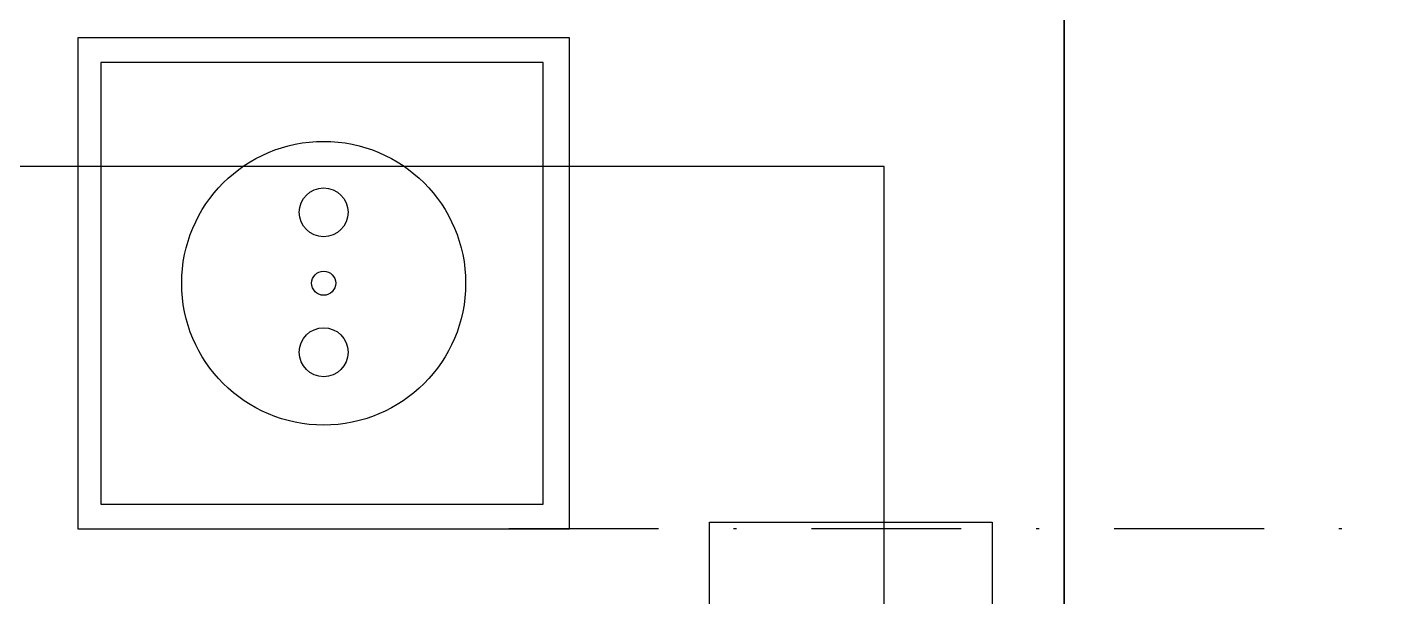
# Model space of a CAD drawing. Header units: inches. Extents: x 567429 to 582707, y 126347 to 133675.
# Drawn here: x 581778.39 to 581823.82, y 131488.01 to 131507.03 of the extents above; entities that cross this region are included whole.
import ezdxf

# ---------------------------------------------------------------- set-up
doc = ezdxf.new("R2010")
doc.units = ezdxf.units.IN
doc.header["$MEASUREMENT"] = 0
doc.linetypes.add('DASHDOT2', pattern=[0.5, 0.25, -0.125, 0, -0.125])
for name, color, linetype in [('BORD', 3, 'Continuous'), ('mobl', 11, 'Continuous'), ('SOTOON', 2, 'Continuous'), ('wall kanaf', 4, 'Continuous')]:
    doc.layers.add(name, color=color, linetype=linetype)

# ---------------------------------------------------------------- blocks, each defined once
blk = doc.blocks.new('BOARD1')
at = {"layer": 'BORD', "color": 4}
blk.add_line((-77.345, 2.639), (98.928, 2.639), dxfattribs=at)
at = {"layer": 'BORD'}
for p, q in [((-33.516, -10.387), (-33.516, 0)), ((-33.516, 0), (33.516, 0)), ((33.516, -10.387), (-33.516, -10.387)), ((-51.333, -15.542), (-51.333, -33.606)), ((-33.269, -15.542), (-51.333, -15.542)), ((-33.269, -33.606), (-33.269, -15.542)), ((-50.426, -16.503), (-50.426, -32.761)), ((-34.168, -16.503), (-50.426, -16.503)), ((-34.168, -32.761), (-34.168, -16.503)), ((-50.426, -32.761), (-34.168, -32.761)), ((-51.333, -33.606), (-33.269, -33.606))]:
    blk.add_line(p, q, dxfattribs=at)
at = {"layer": 'BORD', "color": 30}
for radius in [5.219, 0.442]:
    blk.add_circle((-42.301, -24.574), radius, dxfattribs=at)
at = {"layer": 'BORD', "color": 2}
for centre in [(-44.909, -24.574), (-39.763, -24.574)]:
    blk.add_circle(centre, 0.9, dxfattribs=at)

msp = doc.modelspace()

# ---------------------------------------------------------------- linework, layer by layer
at = {"layer": 'mobl', "color": 15}
for p, q in [((581806.986, 131502.375), (581606.986, 131502.375)), ((581806.986, 131412.375), (581806.986, 131502.375))]:
    msp.add_line(p, q, dxfattribs=at)
at = {"layer": 'SOTOON', "color": 15, "linetype": 'DASHDOT2', "ltscale": 20}
msp.add_line((581794.46, 131490.289), (581884.436, 131490.289), dxfattribs=at)
msp.add_line((581794.46, 131490.289), (581884.436, 131490.289), dxfattribs=at)
msp.add_line((581794.46, 131490.289), (581884.436, 131490.289), dxfattribs=at)
at = {"layer": 'wall kanaf', "color": 15, "lineweight": 20, "ltscale": 0.1}
msp.add_line((581812.986, 131530.289), (581812.986, 131335.289), dxfattribs=at)

# ---------------------------------------------------------------- block references
at = {"layer": 'BORD', "ltscale": 5, "xscale": 0.9077507259660533, "yscale": 0.9077507259660533, "zscale": 0.9077507259660533, "rotation": 270.0028855839087}
msp.add_blockref('BOARD1', (581810.594, 131460.079), dxfattribs=at)

doc.saveas('drawing.dxf')
